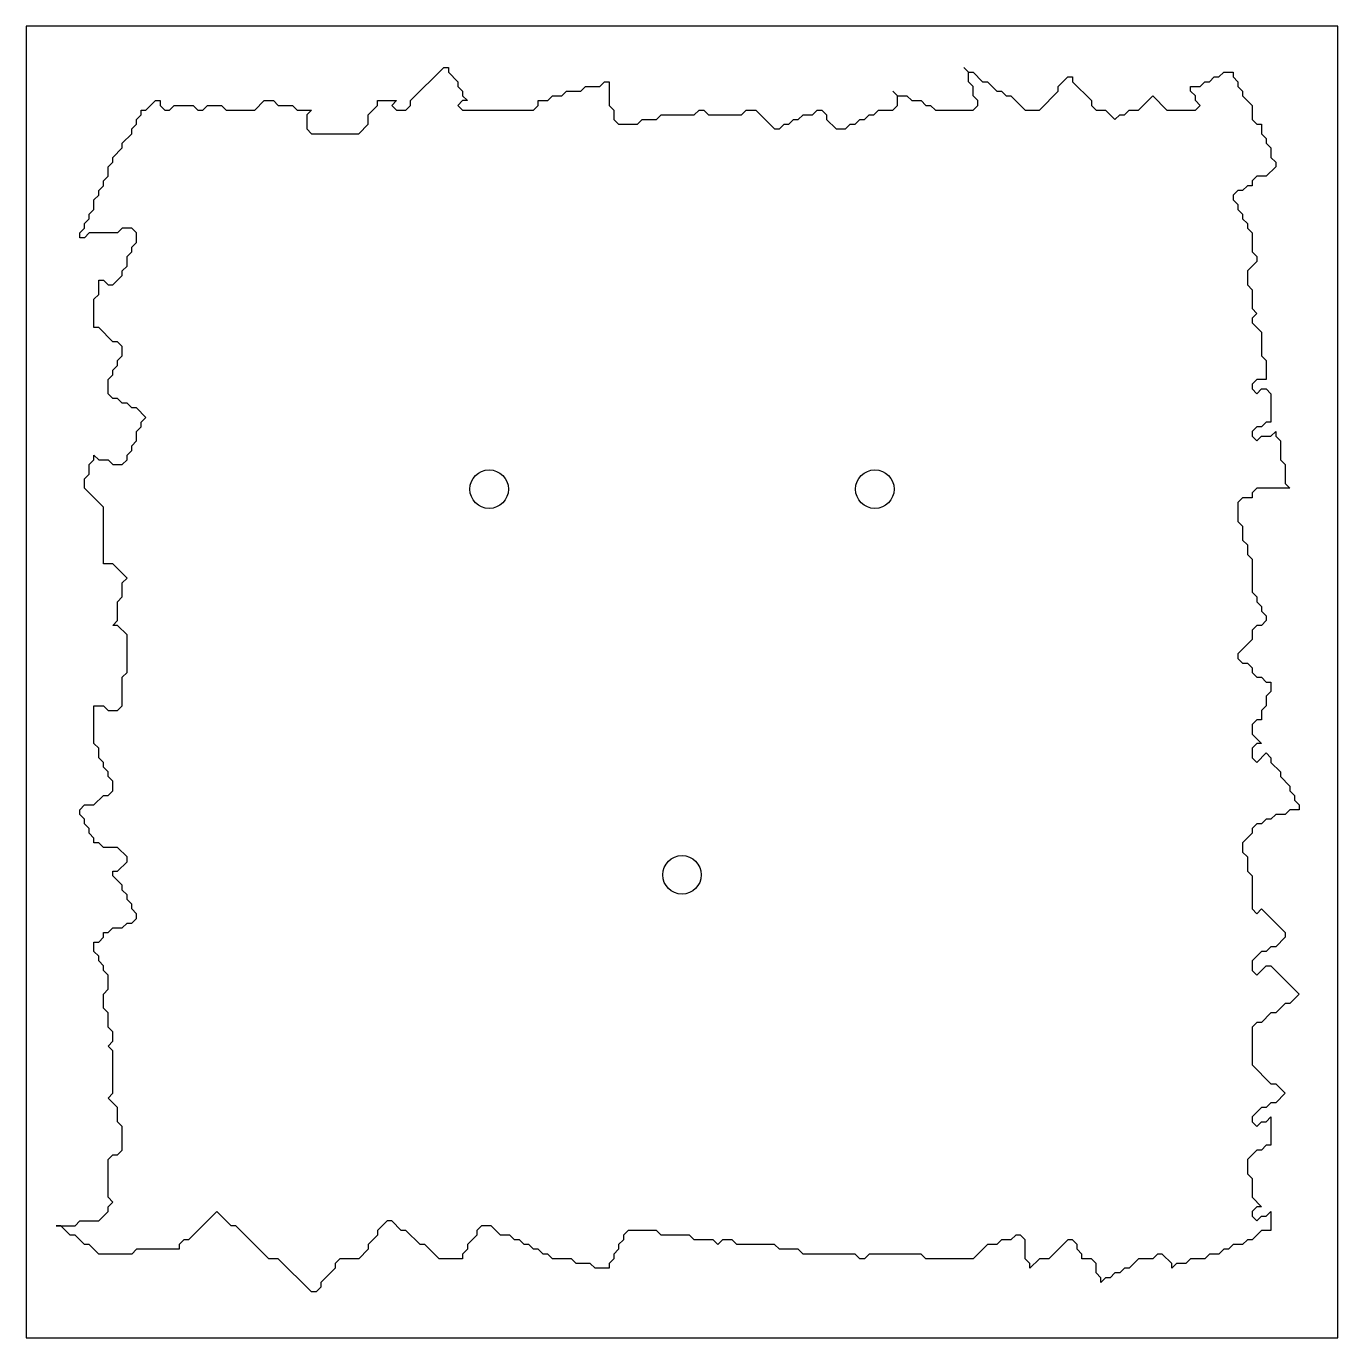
# Model space of a CAD drawing. Header units: metres. Extents: x 280 to 620, y 280 to 620.
import ezdxf

# ---------------------------------------------------------------- set-up
doc = ezdxf.new("R2010")
doc.units = ezdxf.units.M

msp = doc.modelspace()

# ---------------------------------------------------------------- linework, layer by layer
at = {"layer": 'CIRCLES'}
for centre in [(400, 500), (500, 500), (450, 400)]:
    msp.add_circle(centre, 5, dxfattribs=at)
at = {"layer": 'CONTOUR_1'}
msp.add_lwpolyline([(353.92, 291.9), (345.34, 300.48), (342.89, 300.48), (334.31, 309.06), (333.09, 309.06), (329.41, 312.73), (322.06, 305.38), (320.83, 305.38), (319.61, 304.16), (319.61, 302.93), (308.58, 302.93), (307.36, 301.7), (298.78, 301.7), (296.33, 304.16), (295.1, 304.16), (292.65, 306.61), (291.42, 306.61), (288.97, 309.06), (287.75, 309.06), (292.65, 309.06), (293.88, 310.28), (298.78, 310.28), (301.23, 312.73), (301.23, 313.96), (302.45, 315.18), (301.23, 316.41), (301.23, 326.21), (302.45, 327.44), (303.68, 327.44), (304.9, 328.66), (304.9, 334.79), (303.68, 336.02), (303.68, 339.69), (301.23, 342.14), (302.45, 343.37), (302.45, 354.4), (301.23, 355.62), (302.45, 356.85), (302.45, 359.3), (301.23, 360.53), (301.23, 364.2), (300, 365.43), (300, 369.1), (301.23, 370.33), (301.23, 374), (300, 375.23), (300, 376.46), (298.78, 377.68), (298.78, 378.91), (297.55, 380.13), (297.55, 382.58), (298.78, 382.58), (300, 383.81), (300, 385.03), (301.23, 385.03), (302.45, 386.26), (304.9, 386.26), (306.13, 387.48), (307.36, 387.48), (308.58, 388.71), (308.58, 389.94), (307.36, 391.16), (307.36, 392.39), (306.13, 393.61), (306.13, 394.84), (304.9, 396.06), (304.9, 397.29), (302.45, 399.74), (302.45, 400.96), (303.68, 400.96), (306.13, 403.41), (306.13, 404.64), (303.68, 407.09), (300, 407.09), (298.78, 408.32), (297.55, 408.32), (297.55, 409.54), (296.33, 410.77), (296.33, 411.99), (295.1, 413.22), (295.1, 414.44), (293.88, 415.67), (293.88, 416.89), (295.1, 418.12), (297.55, 418.12), (300, 420.57), (301.23, 420.57), (302.45, 421.8), (302.45, 424.25), (301.23, 425.47), (301.23, 426.7), (300, 427.92), (300, 429.15), (298.78, 430.37), (298.78, 432.83), (297.55, 434.05), (297.55, 443.85), (300, 443.85), (301.23, 442.63), (303.68, 442.63), (304.9, 443.85), (304.9, 451.21), (306.13, 452.43), (306.13, 462.24), (303.68, 464.69), (302.45, 464.69), (303.68, 465.91), (303.68, 470.81), (304.9, 472.04), (304.9, 475.71), (306.13, 476.94), (302.45, 480.62), (300, 480.62), (300, 495.32), (295.1, 500.22), (295.1, 502.67), (296.33, 503.9), (296.33, 506.35), (297.55, 507.58), (297.55, 508.8), (298.78, 507.58), (301.23, 507.58), (302.45, 506.35), (304.9, 506.35), (306.13, 507.58), (306.13, 508.8), (307.36, 510.03), (307.36, 511.25), (308.58, 512.48), (308.58, 514.93), (309.81, 516.15), (309.81, 517.38), (311.03, 518.6), (308.58, 521.06), (307.36, 521.06), (306.13, 522.28), (304.9, 522.28), (303.68, 523.51), (302.45, 523.51), (301.23, 524.73), (301.23, 528.41), (302.45, 529.63), (302.45, 530.86), (303.68, 532.08), (303.68, 533.31), (304.9, 534.54), (304.9, 536.99), (303.68, 538.21), (302.45, 538.21), (298.78, 541.89), (297.55, 541.89), (297.55, 549.24), (298.78, 550.47), (298.78, 554.14), (300, 554.14), (301.23, 552.92), (302.45, 552.92), (304.9, 555.37), (304.9, 556.59), (306.13, 557.82), (306.13, 560.27), (307.36, 561.49), (307.36, 562.72), (308.58, 563.95), (308.58, 566.4), (307.36, 567.62), (304.9, 567.62), (303.68, 566.4), (296.33, 566.4), (295.1, 565.17), (293.88, 565.17), (293.88, 566.4), (295.1, 567.62), (295.1, 568.85), (296.33, 570.07), (296.33, 571.3), (297.55, 572.52), (297.55, 574.97), (298.78, 576.2), (298.78, 577.43), (300, 578.65), (300, 579.88), (301.23, 581.1), (301.23, 583.55), (302.45, 584.78), (302.45, 586), (304.9, 588.45), (304.9, 589.68), (307.36, 592.13), (307.36, 593.36), (308.58, 594.58), (308.58, 595.81), (309.81, 597.03), (309.81, 598.26), (311.03, 598.26), (313.48, 600.71), (314.71, 600.71), (314.71, 599.48), (315.93, 598.26), (317.16, 598.26), (318.38, 599.48), (323.29, 599.48), (324.51, 598.26), (325.74, 598.26), (326.96, 599.48), (330.64, 599.48), (331.86, 598.26), (339.22, 598.26), (341.67, 600.71), (344.12, 600.71), (345.34, 599.48), (349.02, 599.48), (350.25, 598.26), (353.92, 598.26), (352.7, 597.03), (352.7, 593.36), (353.92, 592.13), (366.18, 592.13), (368.63, 594.58), (368.63, 597.03), (371.08, 599.48), (371.08, 600.71), (375.98, 600.71), (374.75, 599.48), (375.98, 598.26), (378.43, 598.26), (379.66, 599.48), (379.66, 600.71), (388.23, 609.29), (389.46, 609.29), (389.46, 608.06), (391.91, 605.61), (391.91, 604.38), (393.13, 603.16), (393.13, 601.93), (394.36, 600.71), (393.13, 600.71), (391.91, 599.48), (393.13, 598.26), (411.52, 598.26), (412.74, 599.48), (412.74, 600.71), (415.19, 600.71), (416.42, 601.93), (418.87, 601.93), (420.09, 603.16), (423.77, 603.16), (425, 604.38), (428.67, 604.38), (429.9, 605.61), (431.12, 605.61), (431.12, 599.48), (432.35, 598.26), (432.35, 595.81), (433.57, 594.58), (438.48, 594.58), (439.7, 595.81), (443.38, 595.81), (444.6, 597.03), (453.18, 597.03), (454.41, 598.26), (455.63, 598.26), (456.86, 597.03), (465.43, 597.03), (466.66, 598.26), (469.11, 598.26), (474.01, 593.36), (475.24, 593.36), (476.46, 594.58), (477.69, 594.58), (478.91, 595.81), (480.14, 595.81), (481.37, 597.03), (483.82, 597.03), (485.04, 598.26), (486.27, 598.26), (487.49, 597.03), (487.49, 595.81), (489.94, 593.36), (492.39, 593.36), (493.62, 594.58), (494.85, 594.58), (496.07, 595.81), (497.3, 595.81), (498.52, 597.03), (499.75, 597.03), (500.97, 598.26), (504.65, 598.26), (505.87, 599.48), (505.87, 601.93), (504.65, 603.16), (505.87, 601.93), (508.32, 601.93), (509.55, 600.71), (512, 600.71), (513.23, 599.48), (514.45, 599.48), (515.68, 598.26), (525.48, 598.26), (526.71, 599.48), (526.71, 600.71), (525.48, 601.93), (525.48, 604.38), (524.26, 605.61), (524.26, 608.06), (523.03, 609.29), (524.26, 608.06), (525.48, 608.06), (527.93, 605.61), (529.16, 605.61), (531.61, 603.16), (532.83, 603.16), (534.06, 601.93), (535.28, 601.93), (538.96, 598.26), (542.64, 598.26), (547.54, 603.16), (547.54, 604.38), (549.99, 606.84), (551.21, 606.84), (551.21, 605.61), (556.12, 600.71), (556.12, 599.48), (557.34, 598.26), (559.79, 598.26), (562.24, 595.81), (563.47, 597.03), (564.69, 597.03), (565.92, 598.26), (568.37, 598.26), (572.05, 601.93), (575.72, 598.26), (583.08, 598.26), (584.3, 599.48), (583.08, 600.71), (583.08, 601.93), (581.85, 603.16), (581.85, 604.38), (584.3, 604.38), (585.53, 605.61), (586.75, 605.61), (587.98, 606.84), (589.2, 606.84), (590.43, 608.06), (592.88, 608.06), (592.88, 606.84), (594.1, 605.61), (594.1, 604.38), (595.33, 603.16), (595.33, 601.93), (597.78, 599.48), (597.78, 595.81), (599.01, 594.58), (600.23, 594.58), (600.23, 592.13), (601.46, 590.9), (601.46, 589.68), (602.68, 588.45), (602.68, 586), (603.91, 584.78), (603.91, 583.55), (601.46, 581.1), (599.01, 581.1), (597.78, 579.88), (597.78, 578.65), (596.56, 578.65), (595.33, 577.43), (594.1, 577.43), (592.88, 576.2), (592.88, 574.97), (594.1, 573.75), (594.1, 572.52), (595.33, 571.3), (595.33, 570.07), (596.56, 568.85), (596.56, 567.62), (597.78, 566.4), (597.78, 561.49), (599.01, 560.27), (599.01, 559.04), (596.56, 556.59), (596.56, 552.92), (597.78, 551.69), (597.78, 546.79), (599.01, 545.56), (597.78, 544.34), (597.78, 543.11), (600.23, 540.66), (600.23, 534.54), (601.46, 533.31), (601.46, 528.41), (599.01, 528.41), (597.78, 527.18), (597.78, 525.96), (599.01, 524.73), (600.23, 525.96), (601.46, 525.96), (602.68, 524.73), (602.68, 517.38), (601.46, 517.38), (600.23, 516.15), (599.01, 516.15), (597.78, 514.93), (597.78, 513.7), (599.01, 512.48), (600.23, 513.7), (602.68, 513.7), (603.91, 514.93), (603.91, 513.7), (605.13, 512.48), (605.13, 507.58), (606.36, 506.35), (606.36, 501.45), (607.58, 500.22), (599.01, 500.22), (597.78, 499), (597.78, 497.77), (595.33, 497.77), (594.1, 496.55), (594.1, 491.65), (595.33, 490.42), (595.33, 486.74), (596.56, 485.52), (596.56, 483.07), (597.78, 481.84), (597.78, 473.26), (599.01, 472.04), (599.01, 470.81), (600.23, 469.59), (600.23, 468.36), (601.46, 467.14), (601.46, 465.91), (600.23, 464.69), (599.01, 464.69), (597.78, 463.46), (597.78, 461.01), (594.1, 457.33), (594.1, 456.11), (595.33, 454.88), (596.56, 454.88), (597.78, 453.66), (597.78, 452.43), (599.01, 451.21), (600.23, 451.21), (601.46, 449.98), (602.68, 449.98), (602.68, 447.53), (601.46, 446.3), (601.46, 443.85), (600.23, 442.63), (600.23, 440.18), (599.01, 440.18), (597.78, 438.95), (597.78, 436.5), (600.23, 434.05), (599.01, 434.05), (597.78, 432.83), (597.78, 430.37), (599.01, 429.15), (601.46, 431.6), (602.68, 430.37), (602.68, 429.15), (605.13, 426.7), (605.13, 425.47), (607.58, 423.02), (607.58, 421.8), (608.81, 420.57), (608.81, 419.35), (610.03, 418.12), (610.03, 416.89), (607.58, 416.89), (606.36, 415.67), (603.91, 415.67), (602.68, 414.44), (601.46, 414.44), (600.23, 413.22), (599.01, 413.22), (597.78, 411.99), (597.78, 410.77), (595.33, 408.32), (595.33, 405.87), (596.56, 404.64), (596.56, 400.96), (597.78, 399.74), (597.78, 391.16), (599.01, 389.94), (600.23, 391.16), (606.36, 385.03), (606.36, 383.81), (603.91, 381.36), (602.68, 381.36), (601.46, 380.13), (600.23, 380.13), (597.78, 377.68), (597.78, 375.23), (599.01, 374), (601.46, 376.46), (602.68, 376.46), (610.03, 369.1), (607.58, 366.65), (606.36, 366.65), (603.91, 364.2), (602.68, 364.2), (600.23, 361.75), (599.01, 361.75), (597.78, 360.53), (597.78, 350.72), (602.68, 345.82), (603.91, 345.82), (606.36, 343.37), (603.91, 340.92), (602.68, 340.92), (601.46, 339.69), (600.23, 339.69), (597.78, 337.24), (597.78, 336.02), (599.01, 334.79), (600.23, 336.02), (601.46, 336.02), (602.68, 337.24), (602.68, 329.89), (601.46, 329.89), (600.23, 328.66), (599.01, 328.66), (596.56, 326.21), (596.56, 322.54), (597.78, 321.31), (597.78, 316.41), (600.23, 313.96), (599.01, 313.96), (597.78, 312.73), (597.78, 311.51), (599.01, 310.28), (600.23, 311.51), (601.46, 311.51), (602.68, 312.73), (602.68, 307.83), (600.23, 307.83), (597.78, 305.38), (596.56, 305.38), (595.33, 304.16), (592.88, 304.16), (591.65, 302.93), (590.43, 302.93), (589.2, 301.7), (586.75, 301.7), (585.53, 300.48), (581.85, 300.48), (580.62, 299.25), (578.17, 299.25), (576.95, 298.03), (576.95, 299.25), (574.5, 301.7), (573.27, 301.7), (572.05, 300.48), (568.37, 300.48), (565.92, 298.03), (564.69, 298.03), (563.47, 296.8), (562.24, 296.8), (561.02, 295.58), (559.79, 295.58), (558.57, 294.35), (558.57, 295.58), (557.34, 296.8), (557.34, 299.25), (556.12, 300.48), (553.67, 300.48), (553.67, 301.7), (552.44, 302.93), (552.44, 304.16), (551.21, 305.38), (549.99, 305.38), (545.09, 300.48), (542.64, 300.48), (540.19, 298.03), (540.19, 299.25), (538.96, 300.48), (538.96, 305.38), (537.73, 306.61), (536.51, 306.61), (535.28, 305.38), (532.83, 305.38), (531.61, 304.16), (529.16, 304.16), (525.48, 300.48), (513.23, 300.48), (512, 301.7), (498.52, 301.7), (497.3, 300.48), (496.07, 300.48), (494.85, 301.7), (481.37, 301.7), (480.14, 302.93), (475.24, 302.93), (474.01, 304.16), (464.21, 304.16), (462.98, 305.38), (460.53, 305.38), (459.31, 304.16), (458.08, 305.38), (453.18, 305.38), (451.96, 306.61), (444.6, 306.61), (443.38, 307.83), (436.02, 307.83), (434.8, 306.61), (434.8, 305.38), (433.57, 304.16), (433.57, 302.93), (432.35, 301.7), (432.35, 300.48), (431.12, 299.25), (431.12, 298.03), (427.45, 298.03), (426.22, 299.25), (422.55, 299.25), (421.32, 300.48), (416.42, 300.48), (415.19, 301.7), (413.97, 301.7), (412.74, 302.93), (411.52, 302.93), (410.29, 304.16), (409.07, 304.16), (407.84, 305.38), (406.61, 305.38), (405.39, 306.61), (402.94, 306.61), (400.49, 309.06), (398.04, 309.06), (396.81, 307.83), (396.81, 306.61), (394.36, 304.16), (394.36, 302.93), (393.13, 301.7), (393.13, 300.48), (387.01, 300.48), (383.33, 304.16), (382.11, 304.16), (378.43, 307.83), (377.2, 307.83), (374.75, 310.28), (373.53, 310.28), (371.08, 307.83), (371.08, 306.61), (368.63, 304.16), (368.63, 302.93), (366.18, 300.48), (361.27, 300.48), (360.05, 299.25), (360.05, 298.03), (356.37, 294.35), (356.37, 293.13), (355.15, 291.9), (353.92, 291.9)], close=True, dxfattribs=at)
at = {"layer": 'FRAME'}
msp.add_lwpolyline([(280, 280), (620, 280), (620, 620), (280, 620), (280, 280)], close=True, dxfattribs=at)

doc.saveas('drawing.dxf')
